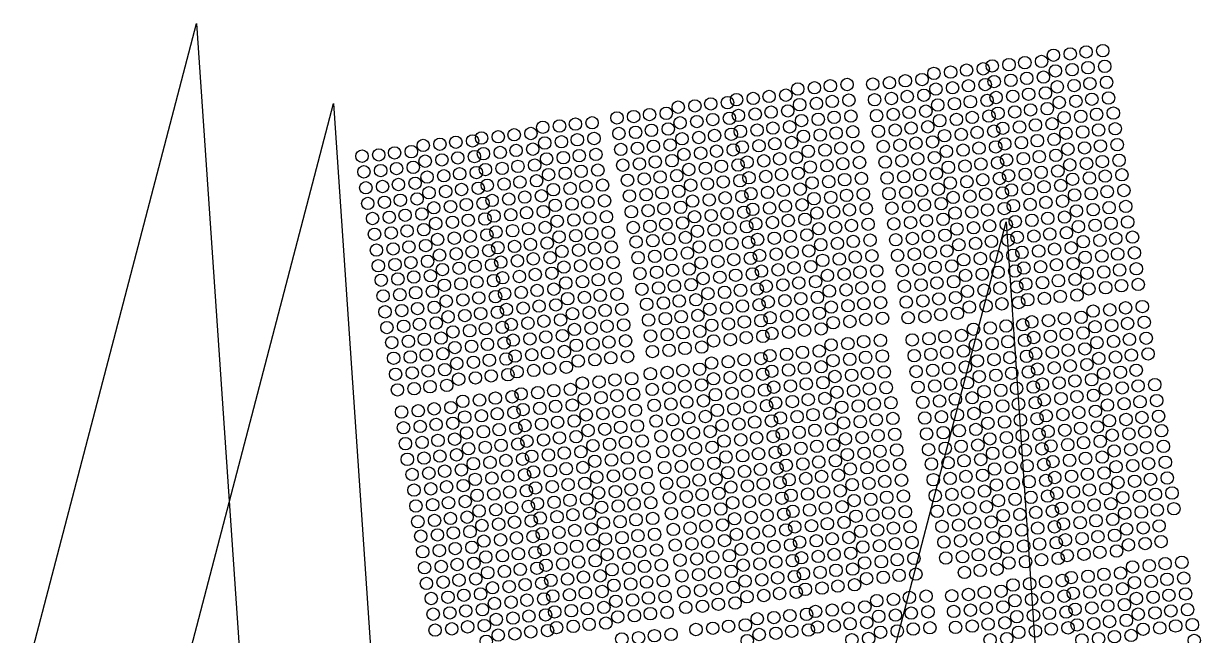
# Model space of a CAD drawing. Header units: inches. Extents: x -133 to 1452, y -237 to 1791.
# Drawn here: x 954.7 to 1272.4, y 1353 to 1518 of the extents above; entities that cross this region are included whole.
import ezdxf

# ---------------------------------------------------------------- set-up
doc = ezdxf.new("R2010")
doc.units = ezdxf.units.IN
doc.header["$MEASUREMENT"] = 0

msp = doc.modelspace()

# ---------------------------------------------------------------- linework, layer by layer
for p, q in [((954.7, 1339.68), (1001.36, 1518.04)), ((1001.36, 1518.04), (1016, 1304.44)), ((991.69, 1318.16), (1038.35, 1496.53)), ((1038.35, 1496.53), (1052.99, 1282.92)), ((1173.28, 1286.17), (1219.93, 1464.54)), ((1219.93, 1464.54), (1234.58, 1250.93))]:
    msp.add_line(p, q)
for centre in [(1246.04, 1510.73), (1225, 1507.5), (1229.52, 1507.84), (1232.73, 1509.51), (1237.25, 1509.85), (1241.53, 1510.39), (1200.46, 1504.61), (1204.97, 1504.95), (1209.26, 1505.49), (1213.77, 1505.83), (1216.21, 1506.62), (1220.72, 1506.96), (1233.25, 1505.28), (1237.76, 1505.62), (1242.05, 1506.16), (1246.56, 1506.5), (1172.49, 1501.27), (1177.01, 1501.61), (1183.94, 1501.73), (1188.45, 1502.07), (1192.73, 1502.61), (1197.24, 1502.94), (1209.77, 1501.26), (1214.29, 1501.6), (1216.72, 1502.39), (1221.24, 1502.73), (1225.52, 1503.27), (1230.03, 1503.61), (1238.28, 1501.32), (1242.56, 1501.86), (1247.07, 1502.2), (1155.97, 1498.39), (1160.48, 1498.73), (1163.7, 1500.4), (1168.21, 1500.73), (1193.25, 1498.38), (1197.76, 1498.71), (1200.98, 1500.38), (1205.49, 1500.72), (1217.24, 1498.1), (1221.75, 1498.44), (1226.03, 1498.98), (1230.55, 1499.31), (1233.76, 1500.98), (1247.59, 1497.97), (1131.43, 1495.5), (1135.94, 1495.84), (1140.22, 1496.38), (1144.73, 1496.72), (1147.17, 1497.51), (1151.68, 1497.85), (1164.22, 1496.17), (1168.73, 1496.51), (1173.01, 1497.05), (1177.52, 1497.38), (1184.45, 1497.5), (1188.97, 1497.84), (1201.49, 1496.09), (1206, 1496.43), (1210.29, 1496.97), (1214.8, 1497.31), (1226.55, 1494.75), (1231.06, 1495.09), (1234.28, 1496.76), (1238.79, 1497.09), (1243.08, 1497.63), (1114.9, 1492.61), (1119.41, 1492.95), (1123.7, 1493.49), (1128.21, 1493.83), (1136.46, 1491.61), (1140.74, 1492.15), (1145.25, 1492.49), (1147.69, 1493.28), (1152.2, 1493.62), (1156.49, 1494.16), (1161, 1494.5), (1164.73, 1491.87), (1169.24, 1492.21), (1173.52, 1492.75), (1178.04, 1493.09), (1184.97, 1493.2), (1189.48, 1493.54), (1193.76, 1494.08), (1198.27, 1494.42), (1202.01, 1491.86), (1206.52, 1492.2), (1210.8, 1492.74), (1215.32, 1493.08), (1217.75, 1493.87), (1222.27, 1494.21), (1235.58, 1492.69), (1240.09, 1493.03), (1244.37, 1493.57), (1248.89, 1493.91), (1091.65, 1488.4), (1094.87, 1490.07), (1099.38, 1490.41), (1103.67, 1490.94), (1108.18, 1491.28), (1115.42, 1488.39), (1119.93, 1488.72), (1124.21, 1489.26), (1128.73, 1489.6), (1131.94, 1491.27), (1148.2, 1488.98), (1152.71, 1489.32), (1157, 1489.86), (1161.51, 1490.2), (1174.04, 1488.52), (1178.55, 1488.86), (1185.48, 1488.97), (1190, 1489.31), (1194.28, 1489.85), (1198.79, 1490.19), (1212.1, 1488.68), (1216.61, 1489.02), (1219.05, 1489.81), (1223.56, 1490.15), (1227.85, 1490.69), (1232.36, 1491.02), (1236.1, 1488.46), (1240.61, 1488.8), (1244.89, 1489.34), (1249.4, 1489.68), (1067.11, 1485.51), (1071.4, 1486.05), (1075.91, 1486.39), (1078.35, 1487.18), (1082.86, 1487.52), (1087.14, 1488.06), (1095.39, 1485.84), (1099.9, 1486.18), (1104.19, 1486.72), (1108.7, 1487.05), (1129.24, 1485.31), (1132.46, 1486.98), (1136.97, 1487.32), (1141.25, 1487.85), (1145.76, 1488.19), (1157.51, 1485.63), (1162.03, 1485.97), (1165.24, 1487.64), (1169.76, 1487.98), (1191.29, 1485.25), (1195.58, 1485.79), (1200.09, 1486.13), (1203.31, 1487.8), (1207.82, 1488.14), (1219.57, 1485.58), (1224.08, 1485.92), (1228.37, 1486.46), (1232.88, 1486.79), (1249.92, 1485.39), (1046.07, 1482.28), (1050.59, 1482.62), (1054.87, 1483.16), (1059.38, 1483.5), (1062.6, 1485.17), (1076.43, 1482.16), (1078.86, 1482.95), (1083.38, 1483.29), (1087.66, 1483.83), (1092.17, 1484.17), (1104.7, 1482.42), (1109.21, 1482.76), (1115.93, 1484.09), (1120.44, 1484.43), (1124.73, 1484.97), (1132.97, 1482.75), (1137.49, 1483.09), (1141.77, 1483.63), (1146.28, 1483.96), (1148.72, 1484.76), (1153.23, 1485.09), (1166.54, 1483.58), (1171.05, 1483.92), (1175.34, 1484.46), (1179.85, 1484.8), (1186.78, 1484.91), (1203.82, 1483.57), (1208.34, 1483.91), (1212.62, 1484.45), (1217.13, 1484.79), (1228.88, 1482.16), (1233.39, 1482.5), (1236.61, 1484.17), (1241.12, 1484.51), (1245.4, 1485.05), (1055.39, 1478.93), (1059.9, 1479.27), (1063.12, 1480.94), (1067.63, 1481.28), (1071.91, 1481.82), (1083.89, 1478.99), (1088.17, 1479.53), (1092.68, 1479.87), (1095.9, 1481.54), (1100.41, 1481.88), (1116.45, 1479.86), (1120.96, 1480.2), (1125.24, 1480.74), (1129.76, 1481.08), (1138.78, 1479.02), (1143.07, 1479.56), (1147.58, 1479.9), (1150.02, 1480.69), (1154.53, 1481.03), (1158.81, 1481.57), (1163.32, 1481.91), (1167.06, 1479.35), (1171.57, 1479.69), (1175.86, 1480.23), (1180.37, 1480.57), (1187.3, 1480.68), (1191.81, 1481.02), (1196.09, 1481.56), (1200.61, 1481.9), (1204.34, 1479.27), (1208.85, 1479.61), (1213.13, 1480.15), (1217.64, 1480.49), (1220.08, 1481.28), (1224.59, 1481.62), (1237.12, 1479.94), (1241.64, 1480.28), (1245.92, 1480.82), (1250.43, 1481.16), (1046.59, 1478.06), (1051.11, 1478.39), (1063.63, 1476.65), (1068.14, 1476.99), (1072.43, 1477.53), (1076.94, 1477.86), (1079.38, 1478.66), (1096.42, 1477.31), (1100.93, 1477.65), (1105.21, 1478.19), (1109.73, 1478.53), (1117.74, 1475.8), (1122.26, 1476.14), (1126.54, 1476.68), (1131.05, 1477.02), (1134.27, 1478.69), (1148.1, 1475.67), (1150.53, 1476.47), (1155.05, 1476.8), (1159.33, 1477.34), (1163.84, 1477.68), (1176.37, 1475.94), (1180.88, 1476.27), (1187.81, 1476.39), (1192.32, 1476.73), (1196.61, 1477.27), (1201.12, 1477.6), (1213.65, 1475.92), (1218.16, 1476.26), (1220.6, 1477.05), (1225.11, 1477.39), (1229.39, 1477.93), (1233.91, 1478.27), (1237.9, 1476.05), (1242.42, 1476.39), (1246.7, 1476.92), (1251.21, 1477.26), (1047.1, 1473.76), (1051.62, 1474.1), (1055.9, 1474.64), (1060.41, 1474.98), (1068.66, 1472.76), (1072.94, 1473.3), (1077.46, 1473.63), (1079.89, 1474.43), (1084.41, 1474.76), (1088.69, 1475.3), (1093.2, 1475.64), (1097.72, 1473.25), (1102.23, 1473.59), (1106.51, 1474.13), (1111.02, 1474.47), (1131.57, 1472.79), (1134.79, 1474.46), (1139.3, 1474.8), (1143.58, 1475.34), (1155.56, 1472.51), (1159.84, 1473.05), (1164.35, 1473.39), (1167.57, 1475.06), (1172.08, 1475.4), (1192.84, 1472.5), (1197.12, 1473.04), (1201.64, 1473.38), (1204.85, 1475.05), (1209.37, 1475.38), (1221.38, 1473.16), (1225.89, 1473.5), (1230.17, 1474.04), (1234.69, 1474.38), (1247.22, 1472.7), (1251.73, 1473.03), (1047.62, 1469.53), (1052.13, 1469.87), (1056.42, 1470.41), (1060.93, 1470.75), (1064.15, 1472.42), (1078.75, 1469.57), (1081.19, 1470.36), (1085.7, 1470.7), (1089.99, 1471.24), (1094.5, 1471.58), (1102.75, 1469.36), (1107.03, 1469.9), (1111.54, 1470.24), (1118.26, 1471.57), (1122.78, 1471.91), (1127.06, 1472.45), (1135.3, 1470.16), (1139.81, 1470.5), (1144.1, 1471.04), (1148.61, 1471.38), (1151.05, 1472.17), (1168.09, 1470.83), (1172.6, 1471.17), (1176.89, 1471.71), (1181.4, 1472.04), (1188.33, 1472.16), (1202.42, 1469.48), (1205.63, 1471.15), (1210.15, 1471.49), (1214.43, 1472.03), (1218.94, 1472.37), (1230.69, 1469.81), (1235.2, 1470.15), (1238.42, 1471.82), (1242.93, 1472.16), (1057.71, 1466.35), (1062.23, 1466.69), (1065.44, 1468.36), (1069.96, 1468.7), (1074.24, 1469.23), (1081.71, 1466.14), (1086.22, 1466.47), (1090.5, 1467.01), (1095.02, 1467.35), (1098.23, 1469.02), (1118.77, 1467.28), (1123.29, 1467.61), (1127.57, 1468.15), (1132.08, 1468.49), (1140.33, 1466.27), (1144.61, 1466.81), (1149.13, 1467.15), (1151.56, 1467.94), (1156.08, 1468.28), (1160.36, 1468.82), (1164.87, 1469.16), (1168.87, 1466.93), (1173.38, 1467.27), (1177.66, 1467.81), (1182.18, 1468.15), (1189.11, 1468.26), (1193.62, 1468.6), (1197.9, 1469.14), (1206.15, 1466.92), (1210.66, 1467.26), (1214.95, 1467.8), (1219.46, 1468.14), (1221.9, 1468.93), (1226.41, 1469.27), (1238.93, 1467.52), (1243.45, 1467.86), (1247.73, 1468.4), (1252.24, 1468.74), (1048.92, 1465.47), (1053.43, 1465.81), (1065.96, 1464.13), (1070.48, 1464.47), (1074.76, 1465.01), (1079.27, 1465.34), (1095.53, 1463.06), (1098.75, 1464.73), (1103.26, 1465.07), (1107.54, 1465.61), (1112.05, 1465.94), (1119.29, 1463.05), (1123.81, 1463.38), (1128.09, 1463.92), (1132.6, 1464.26), (1135.82, 1465.93), (1149.91, 1463.26), (1152.34, 1464.05), (1156.86, 1464.39), (1161.14, 1464.93), (1165.65, 1465.26), (1173.9, 1463.04), (1178.18, 1463.58), (1182.69, 1463.92), (1189.62, 1464.04), (1194.14, 1464.37), (1198.42, 1464.91), (1202.93, 1465.25), (1211.17, 1462.97), (1215.46, 1463.51), (1219.97, 1463.84), (1222.41, 1464.64), (1226.92, 1464.97), (1231.2, 1465.51), (1235.72, 1465.85), (1239.45, 1463.29), (1243.96, 1463.63), (1248.25, 1464.17), (1252.76, 1464.51), (1049.44, 1461.24), (1053.95, 1461.58), (1058.23, 1462.12), (1062.75, 1462.46), (1066.47, 1459.83), (1070.99, 1460.17), (1075.27, 1460.71), (1079.78, 1461.05), (1082.22, 1461.84), (1086.73, 1462.18), (1091.02, 1462.72), (1099.26, 1460.5), (1103.78, 1460.84), (1108.06, 1461.38), (1112.57, 1461.72), (1128.87, 1460.03), (1133.38, 1460.37), (1136.6, 1462.04), (1141.11, 1462.38), (1145.39, 1462.92), (1152.86, 1459.82), (1157.37, 1460.16), (1161.66, 1460.7), (1166.17, 1461.04), (1169.39, 1462.7), (1194.65, 1460.08), (1198.93, 1460.62), (1203.44, 1460.96), (1206.66, 1462.63), (1222.93, 1460.41), (1227.44, 1460.74), (1231.72, 1461.28), (1236.23, 1461.62), (1249.54, 1460.11), (1254.06, 1460.45), (1049.95, 1456.95), (1054.46, 1457.28), (1058.74, 1457.82), (1063.26, 1458.16), (1080.3, 1456.82), (1082.74, 1457.61), (1087.25, 1457.95), (1091.53, 1458.49), (1096.05, 1458.83), (1100.04, 1456.6), (1104.56, 1456.94), (1108.84, 1457.48), (1113.35, 1457.82), (1120.07, 1459.15), (1124.58, 1459.49), (1137.11, 1457.81), (1141.63, 1458.15), (1145.91, 1458.69), (1150.42, 1459.03), (1166.68, 1456.74), (1169.9, 1458.41), (1174.41, 1458.75), (1178.69, 1459.29), (1183.21, 1459.63), (1190.14, 1459.74), (1203.96, 1456.73), (1207.18, 1458.4), (1211.69, 1458.74), (1215.98, 1459.28), (1220.49, 1459.61), (1228.74, 1456.68), (1233.02, 1457.22), (1237.53, 1457.56), (1240.75, 1459.23), (1245.26, 1459.57), (1059.26, 1453.59), (1063.78, 1453.93), (1066.99, 1455.6), (1071.51, 1455.94), (1075.79, 1456.48), (1083.52, 1453.72), (1088.03, 1454.06), (1092.31, 1454.6), (1096.83, 1454.93), (1113.87, 1453.59), (1120.59, 1454.92), (1125.1, 1455.26), (1129.38, 1455.8), (1133.9, 1456.14), (1137.63, 1453.51), (1142.14, 1453.85), (1146.42, 1454.39), (1150.94, 1454.73), (1153.37, 1455.52), (1157.89, 1455.86), (1162.17, 1456.4), (1170.42, 1454.18), (1174.93, 1454.52), (1179.21, 1455.06), (1183.72, 1455.4), (1190.65, 1455.51), (1195.17, 1455.85), (1199.45, 1456.39), (1208.48, 1454.34), (1212.99, 1454.68), (1217.27, 1455.21), (1221.79, 1455.55), (1224.22, 1456.34), (1241.27, 1455), (1245.78, 1455.34), (1250.06, 1455.88), (1254.57, 1456.22), (1050.47, 1452.72), (1054.98, 1453.06), (1067.77, 1451.71), (1072.28, 1452.05), (1076.57, 1452.59), (1081.08, 1452.93), (1092.83, 1450.37), (1097.34, 1450.71), (1100.56, 1452.38), (1105.07, 1452.71), (1109.36, 1453.25), (1121.1, 1450.63), (1125.61, 1450.97), (1129.9, 1451.51), (1134.41, 1451.84), (1151.45, 1450.5), (1153.89, 1451.29), (1158.4, 1451.63), (1162.69, 1452.17), (1167.2, 1452.51), (1176.23, 1450.46), (1180.51, 1451), (1185.02, 1451.34), (1191.95, 1451.45), (1196.46, 1451.79), (1200.75, 1452.33), (1205.26, 1452.67), (1213.51, 1450.45), (1217.79, 1450.99), (1222.3, 1451.32), (1224.74, 1452.12), (1229.25, 1452.45), (1233.54, 1452.99), (1238.05, 1453.33), (1241.78, 1450.71), (1246.29, 1451.05), (1250.57, 1451.59), (1255.09, 1451.92), (1051.25, 1448.82), (1055.76, 1449.16), (1060.04, 1449.7), (1064.55, 1450.04), (1068.29, 1447.48), (1072.8, 1447.82), (1077.08, 1448.36), (1081.6, 1448.7), (1084.03, 1449.49), (1088.55, 1449.83), (1101.07, 1448.08), (1105.59, 1448.42), (1109.87, 1448.96), (1114.38, 1449.3), (1130.41, 1447.28), (1134.93, 1447.62), (1138.14, 1449.29), (1142.66, 1449.62), (1146.94, 1450.16), (1155.19, 1447.23), (1159.7, 1447.57), (1163.98, 1448.11), (1168.5, 1448.45), (1171.71, 1450.12), (1185.54, 1447.11), (1192.47, 1447.22), (1196.98, 1447.56), (1201.26, 1448.1), (1205.78, 1448.44), (1208.99, 1450.11), (1225.25, 1447.82), (1229.77, 1448.16), (1234.05, 1448.7), (1238.56, 1449.04), (1251.09, 1447.36), (1255.6, 1447.69), (1051.76, 1444.59), (1056.28, 1444.93), (1060.56, 1445.47), (1065.07, 1445.81), (1077.6, 1444.06), (1082.11, 1444.4), (1084.55, 1445.19), (1089.06, 1445.53), (1093.34, 1446.07), (1097.86, 1446.41), (1106.1, 1444.19), (1110.39, 1444.73), (1114.9, 1445.07), (1121.62, 1446.4), (1126.13, 1446.74), (1139.44, 1445.22), (1143.95, 1445.56), (1148.24, 1446.1), (1152.75, 1446.44), (1169.01, 1444.22), (1172.23, 1445.89), (1176.74, 1446.23), (1181.03, 1446.77), (1206.29, 1444.14), (1209.51, 1445.81), (1214.02, 1446.15), (1218.3, 1446.69), (1222.82, 1447.03), (1230.28, 1443.93), (1234.57, 1444.47), (1239.08, 1444.81), (1242.3, 1446.48), (1246.81, 1446.82), (1061.07, 1441.18), (1065.58, 1441.52), (1068.8, 1443.18), (1073.31, 1443.52), (1085.06, 1440.96), (1089.58, 1441.3), (1093.86, 1441.84), (1098.37, 1442.18), (1101.59, 1443.85), (1116.2, 1441.01), (1122.92, 1442.34), (1127.43, 1442.68), (1131.71, 1443.22), (1136.22, 1443.55), (1139.96, 1440.99), (1144.47, 1441.33), (1148.76, 1441.87), (1153.27, 1442.21), (1155.71, 1443), (1160.22, 1443.34), (1164.5, 1443.88), (1172.74, 1441.59), (1177.26, 1441.93), (1181.54, 1442.47), (1186.05, 1442.81), (1192.98, 1442.93), (1197.49, 1443.26), (1201.78, 1443.8), (1210.02, 1441.58), (1214.54, 1441.92), (1218.82, 1442.46), (1223.33, 1442.8), (1225.77, 1443.59), (1247.92, 1440.84), (1252.2, 1441.38), (1256.72, 1441.72), (1052.28, 1440.3), (1056.79, 1440.64), (1069.32, 1438.96), (1073.83, 1439.29), (1078.11, 1439.83), (1082.63, 1440.17), (1095.16, 1437.78), (1099.67, 1438.12), (1102.89, 1439.79), (1107.4, 1440.13), (1111.68, 1440.67), (1123.43, 1438.11), (1127.95, 1438.45), (1132.23, 1438.99), (1136.74, 1439.33), (1149.27, 1437.58), (1153.78, 1437.92), (1156.22, 1438.71), (1160.73, 1439.05), (1165.01, 1439.59), (1169.53, 1439.92), (1177.77, 1437.7), (1182.06, 1438.24), (1186.57, 1438.58), (1193.5, 1438.7), (1198.01, 1439.03), (1202.29, 1439.57), (1206.81, 1439.91), (1226.88, 1437.61), (1231.39, 1437.95), (1235.68, 1438.49), (1240.19, 1438.83), (1243.41, 1440.5), (1052.79, 1436.07), (1057.31, 1436.41), (1061.59, 1436.95), (1066.1, 1437.29), (1070.62, 1434.89), (1075.13, 1435.23), (1079.41, 1435.77), (1083.92, 1436.11), (1086.36, 1436.9), (1090.87, 1437.24), (1103.41, 1435.56), (1107.92, 1435.9), (1112.2, 1436.44), (1116.71, 1436.78), (1132.74, 1434.69), (1137.25, 1435.03), (1140.47, 1436.7), (1144.98, 1437.04), (1156.73, 1434.48), (1161.25, 1434.82), (1165.53, 1435.36), (1170.04, 1435.7), (1173.26, 1437.37), (1211.14, 1435.61), (1215.65, 1435.94), (1219.93, 1436.48), (1224.44, 1436.82), (1240.71, 1434.6), (1243.93, 1436.27), (1248.44, 1436.61), (1252.72, 1437.15), (1257.23, 1437.49), (1054.09, 1432.01), (1058.6, 1432.35), (1062.89, 1432.89), (1067.4, 1433.22), (1079.93, 1431.54), (1084.44, 1431.88), (1086.88, 1432.67), (1091.39, 1433.01), (1095.68, 1433.55), (1100.19, 1433.89), (1103.92, 1431.26), (1108.43, 1431.6), (1112.71, 1432.14), (1117.23, 1432.48), (1123.95, 1433.81), (1128.46, 1434.15), (1140.99, 1432.47), (1145.5, 1432.81), (1149.78, 1433.35), (1154.3, 1433.69), (1172.7, 1431.39), (1177.22, 1431.73), (1181.5, 1432.27), (1186.01, 1432.6), (1194.61, 1432.72), (1199.12, 1433.06), (1203.41, 1433.6), (1207.92, 1433.94), (1211.65, 1431.38), (1216.17, 1431.71), (1220.45, 1432.25), (1224.96, 1432.59), (1227.4, 1433.38), (1231.91, 1433.72), (1236.2, 1434.26), (1244.44, 1431.98), (1248.95, 1432.31), (1253.23, 1432.85), (1257.75, 1433.19), (1059.12, 1428.12), (1063.4, 1428.66), (1067.92, 1429), (1071.13, 1430.67), (1075.65, 1431), (1087.39, 1428.38), (1091.9, 1428.72), (1096.19, 1429.26), (1100.7, 1429.6), (1117.74, 1428.25), (1124.46, 1429.58), (1128.98, 1429.92), (1133.26, 1430.46), (1137.77, 1430.8), (1156.18, 1428.5), (1160.69, 1428.84), (1164.97, 1429.38), (1169.49, 1429.72), (1182.02, 1428.04), (1186.53, 1428.38), (1195.13, 1428.49), (1199.64, 1428.83), (1203.92, 1429.37), (1208.44, 1429.71), (1225.47, 1428.3), (1227.91, 1429.09), (1232.42, 1429.43), (1236.71, 1429.97), (1241.22, 1430.31), (1249.47, 1428.09), (1253.75, 1428.63), (1258.26, 1428.96), (1054.61, 1427.78), (1071.65, 1426.37), (1076.16, 1426.71), (1080.44, 1427.25), (1084.95, 1427.59), (1096.7, 1425.03), (1101.22, 1425.37), (1104.43, 1427.04), (1108.95, 1427.37), (1113.23, 1427.91), (1140.43, 1426.49), (1144.94, 1426.83), (1149.23, 1427.37), (1153.74, 1427.71), (1165.49, 1425.15), (1170, 1425.49), (1173.22, 1427.16), (1177.73, 1427.5), (1204.44, 1425.07), (1208.95, 1425.41), (1212.17, 1427.08), (1216.68, 1427.42), (1220.96, 1427.96), (1228.43, 1424.86), (1232.94, 1425.2), (1237.23, 1425.74), (1241.74, 1426.08), (1244.96, 1427.75), (1055.12, 1423.48), (1059.63, 1423.82), (1063.92, 1424.36), (1068.43, 1424.7), (1072.16, 1422.14), (1076.68, 1422.48), (1080.96, 1423.02), (1085.47, 1423.36), (1087.91, 1424.15), (1092.42, 1424.49), (1114.34, 1421.94), (1118.86, 1422.28), (1123.91, 1423.61), (1128.42, 1423.94), (1132.7, 1424.48), (1137.21, 1424.82), (1140.95, 1422.26), (1145.46, 1422.6), (1149.75, 1423.14), (1154.26, 1423.48), (1156.69, 1424.27), (1161.21, 1424.61), (1173.73, 1422.86), (1178.25, 1423.2), (1182.53, 1423.74), (1187.04, 1424.08), (1195.64, 1424.19), (1200.15, 1424.53), (1212.68, 1422.85), (1217.2, 1423.19), (1221.48, 1423.73), (1225.99, 1424.07), (1238.52, 1421.68), (1243.04, 1422.02), (1246.25, 1423.69), (1250.77, 1424.02), (1255.05, 1424.56), (1055.64, 1419.25), (1060.15, 1419.59), (1064.43, 1420.13), (1068.95, 1420.47), (1093.53, 1418.51), (1097.82, 1419.05), (1102.33, 1419.39), (1105.55, 1421.06), (1110.06, 1421.4), (1124.42, 1419.38), (1128.94, 1419.72), (1133.22, 1420.26), (1137.73, 1420.59), (1150.26, 1418.85), (1154.77, 1419.19), (1157.21, 1419.98), (1161.72, 1420.32), (1166, 1420.86), (1170.52, 1421.19), (1174.25, 1418.63), (1178.76, 1418.97), (1183.05, 1419.51), (1187.56, 1419.85), (1196.16, 1419.97), (1200.67, 1420.3), (1204.95, 1420.84), (1209.47, 1421.18), (1213.98, 1418.79), (1218.49, 1419.13), (1222.78, 1419.67), (1227.29, 1420.01), (1229.73, 1420.8), (1234.24, 1421.14), (1246.77, 1419.46), (1251.28, 1419.8), (1255.57, 1420.33), (1260.08, 1420.67), (1073.28, 1416.16), (1077.79, 1416.5), (1082.07, 1417.04), (1086.58, 1417.38), (1089.02, 1418.17), (1106.06, 1416.83), (1110.58, 1417.17), (1114.86, 1417.71), (1119.37, 1418.05), (1129.45, 1415.42), (1133.73, 1415.96), (1138.24, 1416.3), (1141.46, 1417.97), (1145.97, 1418.31), (1157.72, 1415.75), (1162.24, 1416.09), (1166.52, 1416.63), (1171.03, 1416.96), (1184.34, 1415.45), (1188.86, 1415.79), (1197.46, 1415.9), (1201.97, 1416.24), (1206.25, 1416.78), (1210.76, 1417.12), (1223.29, 1415.44), (1227.81, 1415.78), (1230.24, 1416.57), (1234.76, 1416.91), (1239.04, 1417.45), (1243.55, 1417.79), (1251.79, 1415.5), (1256.08, 1416.04), (1260.59, 1416.38), (1056.75, 1413.28), (1061.26, 1413.62), (1065.55, 1414.15), (1070.06, 1414.49), (1078.31, 1412.27), (1082.59, 1412.81), (1087.1, 1413.15), (1089.54, 1413.94), (1094.05, 1414.28), (1098.33, 1414.82), (1102.85, 1415.16), (1106.58, 1412.53), (1111.09, 1412.87), (1115.37, 1413.41), (1119.88, 1413.75), (1124.94, 1415.08), (1141.98, 1413.74), (1146.49, 1414.08), (1150.77, 1414.62), (1155.29, 1414.96), (1167.82, 1412.56), (1172.33, 1412.9), (1175.55, 1414.57), (1180.06, 1414.91), (1206.77, 1412.55), (1211.28, 1412.89), (1214.5, 1414.56), (1219.01, 1414.9), (1230.76, 1412.27), (1235.27, 1412.61), (1239.55, 1413.15), (1244.06, 1413.49), (1247.28, 1415.16), (1261.11, 1412.15), (1057.27, 1409.05), (1061.78, 1409.39), (1066.06, 1409.93), (1070.58, 1410.26), (1073.79, 1411.93), (1090.05, 1409.65), (1094.56, 1409.99), (1098.85, 1410.53), (1103.36, 1410.86), (1115.89, 1409.18), (1120.4, 1409.52), (1125.45, 1410.85), (1129.97, 1411.19), (1134.25, 1411.73), (1138.76, 1412.07), (1143.28, 1409.68), (1147.79, 1410.02), (1152.07, 1410.56), (1156.58, 1410.9), (1159.02, 1411.69), (1163.53, 1412.03), (1176.07, 1410.34), (1180.58, 1410.68), (1184.86, 1411.22), (1189.37, 1411.56), (1197.97, 1411.67), (1202.49, 1412.01), (1215.01, 1410.27), (1219.52, 1410.6), (1223.81, 1411.14), (1228.32, 1411.48), (1244.58, 1409.26), (1247.8, 1410.93), (1252.31, 1411.27), (1256.6, 1411.81), (1071.09, 1405.97), (1074.31, 1407.64), (1078.82, 1407.98), (1083.1, 1408.52), (1087.61, 1408.86), (1099.36, 1406.3), (1103.88, 1406.64), (1107.09, 1408.3), (1111.61, 1408.64), (1126.75, 1406.79), (1131.26, 1407.13), (1135.55, 1407.67), (1140.06, 1408.01), (1148.31, 1405.79), (1152.59, 1406.33), (1157.1, 1406.67), (1159.54, 1407.46), (1164.05, 1407.8), (1168.34, 1408.34), (1172.85, 1408.67), (1176.58, 1406.05), (1181.09, 1406.39), (1185.37, 1406.93), (1189.89, 1407.27), (1198.48, 1407.38), (1203, 1407.72), (1207.28, 1408.26), (1211.79, 1408.6), (1215.53, 1406.04), (1220.04, 1406.38), (1224.32, 1406.92), (1228.84, 1407.25), (1231.27, 1408.05), (1235.79, 1408.38), (1240.07, 1408.92), (1248.58, 1407.04), (1253.09, 1407.38), (1257.37, 1407.92), (1261.89, 1408.26), (1057.78, 1404.75), (1062.29, 1405.09), (1066.58, 1405.63), (1074.82, 1403.41), (1079.34, 1403.75), (1083.62, 1404.29), (1088.13, 1404.63), (1090.57, 1405.42), (1095.08, 1405.76), (1108.39, 1404.24), (1112.9, 1404.58), (1117.19, 1405.12), (1121.7, 1405.46), (1131.78, 1402.9), (1136.06, 1403.44), (1140.58, 1403.78), (1143.79, 1405.45), (1160.05, 1403.16), (1164.56, 1403.5), (1168.85, 1404.04), (1173.36, 1404.38), (1185.89, 1402.7), (1190.4, 1403.04), (1199, 1403.15), (1203.52, 1403.49), (1207.8, 1404.03), (1212.31, 1404.37), (1225.1, 1403.02), (1229.62, 1403.36), (1232.05, 1404.15), (1236.57, 1404.49), (1240.85, 1405.03), (1245.36, 1405.37), (1249.1, 1402.81), (1253.61, 1403.15), (1257.89, 1403.69), (1262.41, 1404.03), (1058.3, 1400.52), (1062.81, 1400.86), (1067.09, 1401.4), (1071.61, 1401.74), (1080.63, 1399.69), (1084.92, 1400.23), (1089.43, 1400.57), (1091.87, 1401.36), (1096.38, 1401.7), (1100.66, 1402.23), (1105.17, 1402.57), (1108.91, 1400.01), (1113.42, 1400.35), (1117.7, 1400.89), (1122.22, 1401.23), (1127.27, 1402.56), (1141.09, 1399.48), (1144.31, 1401.15), (1148.82, 1401.49), (1153.1, 1402.03), (1157.61, 1402.37), (1169.36, 1399.81), (1173.88, 1400.15), (1177.09, 1401.82), (1181.61, 1402.16), (1204.29, 1399.6), (1208.58, 1400.13), (1213.09, 1400.47), (1216.31, 1402.14), (1220.82, 1402.48), (1232.57, 1399.92), (1237.08, 1400.26), (1241.37, 1400.8), (1245.88, 1401.14), (1262.92, 1399.73), (1059.59, 1396.46), (1064.11, 1396.8), (1068.39, 1397.34), (1072.9, 1397.68), (1076.12, 1399.35), (1089.95, 1396.34), (1092.38, 1397.13), (1096.9, 1397.47), (1101.18, 1398.01), (1105.69, 1398.34), (1118.22, 1396.6), (1122.73, 1396.94), (1127.78, 1398.27), (1132.29, 1398.61), (1136.58, 1399.15), (1144.82, 1396.92), (1149.34, 1397.26), (1153.62, 1397.8), (1158.13, 1398.14), (1160.57, 1398.93), (1165.08, 1399.27), (1174.66, 1396.26), (1177.87, 1397.93), (1182.39, 1398.26), (1186.67, 1398.8), (1191.18, 1399.14), (1199.78, 1399.26), (1213.61, 1396.24), (1216.83, 1397.91), (1221.34, 1398.25), (1225.62, 1398.79), (1230.13, 1399.13), (1241.88, 1396.51), (1246.39, 1396.84), (1249.61, 1398.51), (1254.12, 1398.85), (1258.4, 1399.39), (1068.91, 1393.11), (1073.42, 1393.45), (1076.64, 1395.12), (1081.15, 1395.46), (1085.43, 1396), (1097.41, 1393.17), (1101.69, 1393.71), (1106.2, 1394.05), (1109.42, 1395.72), (1113.93, 1396.06), (1128.3, 1394.04), (1132.81, 1394.38), (1137.09, 1394.92), (1141.61, 1395.25), (1150.12, 1393.37), (1154.4, 1393.91), (1158.91, 1394.25), (1161.35, 1395.04), (1165.86, 1395.38), (1170.14, 1395.92), (1178.39, 1393.7), (1182.9, 1394.04), (1187.19, 1394.57), (1191.7, 1394.91), (1200.3, 1395.03), (1204.81, 1395.37), (1209.1, 1395.91), (1217.34, 1393.62), (1221.85, 1393.96), (1226.13, 1394.5), (1230.65, 1394.84), (1233.08, 1395.63), (1237.6, 1395.97), (1250.13, 1394.28), (1254.64, 1394.62), (1258.92, 1395.16), (1263.43, 1395.5), (1060.11, 1392.23), (1064.62, 1392.57), (1077.15, 1390.82), (1081.66, 1391.16), (1085.95, 1391.7), (1090.46, 1392.04), (1092.9, 1392.83), (1109.94, 1391.49), (1114.45, 1391.83), (1118.73, 1392.37), (1123.25, 1392.71), (1129.08, 1390.14), (1133.59, 1390.48), (1137.87, 1391.02), (1142.39, 1391.36), (1145.6, 1393.03), (1159.43, 1390.02), (1161.87, 1390.81), (1166.38, 1391.15), (1170.66, 1391.69), (1175.17, 1392.03), (1187.7, 1390.28), (1192.21, 1390.62), (1200.81, 1390.73), (1205.32, 1391.07), (1209.61, 1391.61), (1214.12, 1391.95), (1226.65, 1390.27), (1231.16, 1390.61), (1233.6, 1391.4), (1238.11, 1391.74), (1242.4, 1392.28), (1246.91, 1392.61), (1251.42, 1390.22), (1255.94, 1390.56), (1260.22, 1391.1), (1264.73, 1391.44), (1060.62, 1387.94), (1065.14, 1388.28), (1069.42, 1388.82), (1073.93, 1389.15), (1082.18, 1386.93), (1086.46, 1387.47), (1090.98, 1387.81), (1093.41, 1388.6), (1097.93, 1388.94), (1102.21, 1389.48), (1106.72, 1389.82), (1110.72, 1387.6), (1115.23, 1387.93), (1119.51, 1388.47), (1124.03, 1388.81), (1138.39, 1386.79), (1142.9, 1387.13), (1146.12, 1388.8), (1150.63, 1389.14), (1154.92, 1389.68), (1166.89, 1386.85), (1171.17, 1387.39), (1175.69, 1387.73), (1178.9, 1389.4), (1183.42, 1389.74), (1205.84, 1386.84), (1210.12, 1387.38), (1214.64, 1387.72), (1217.86, 1389.39), (1222.37, 1389.73), (1234.9, 1387.34), (1239.41, 1387.68), (1243.69, 1388.21), (1248.21, 1388.55), (1260.74, 1386.87), (1265.25, 1387.21), (1061.14, 1383.71), (1065.65, 1384.05), (1069.94, 1384.59), (1074.45, 1384.93), (1077.67, 1386.59), (1087.24, 1383.58), (1091.75, 1383.92), (1094.19, 1384.71), (1098.7, 1385.05), (1102.99, 1385.59), (1107.5, 1385.93), (1115.75, 1383.71), (1120.03, 1384.25), (1124.54, 1384.58), (1129.59, 1385.91), (1134.11, 1386.25), (1146.63, 1384.51), (1151.15, 1384.84), (1155.43, 1385.38), (1159.94, 1385.72), (1162.38, 1386.51), (1179.42, 1385.17), (1183.93, 1385.51), (1188.22, 1386.05), (1192.73, 1386.39), (1201.33, 1386.5), (1215.93, 1383.66), (1219.15, 1385.33), (1223.66, 1385.67), (1227.95, 1386.21), (1232.46, 1386.55), (1244.21, 1383.99), (1248.72, 1384.32), (1251.94, 1385.99), (1256.45, 1386.33), (1070.72, 1380.69), (1075.23, 1381.03), (1078.45, 1382.7), (1082.96, 1383.04), (1094.71, 1380.48), (1099.22, 1380.82), (1103.51, 1381.36), (1108.02, 1381.7), (1111.24, 1383.37), (1130.11, 1381.62), (1134.62, 1381.96), (1138.9, 1382.5), (1143.41, 1382.84), (1151.66, 1380.62), (1155.95, 1381.16), (1160.46, 1381.49), (1162.9, 1382.29), (1167.41, 1382.62), (1171.69, 1383.16), (1176.2, 1383.5), (1180.72, 1381.11), (1185.23, 1381.45), (1189.51, 1381.99), (1194.03, 1382.33), (1202.63, 1382.44), (1207.14, 1382.78), (1211.42, 1383.32), (1219.67, 1381.1), (1224.18, 1381.44), (1228.47, 1381.98), (1232.98, 1382.32), (1235.42, 1383.11), (1239.93, 1383.45), (1252.45, 1381.7), (1256.97, 1382.04), (1261.25, 1382.58), (1061.92, 1379.81), (1066.43, 1380.15), (1078.96, 1378.47), (1083.48, 1378.81), (1087.76, 1379.35), (1092.27, 1379.69), (1108.53, 1377.4), (1111.75, 1379.07), (1116.26, 1379.41), (1120.54, 1379.95), (1125.06, 1380.29), (1130.62, 1377.39), (1135.14, 1377.73), (1139.42, 1378.27), (1143.93, 1378.61), (1147.15, 1380.28), (1161.76, 1377.43), (1164.19, 1378.22), (1168.71, 1378.56), (1172.99, 1379.1), (1177.5, 1379.44), (1185.75, 1377.22), (1190.03, 1377.76), (1194.54, 1378.1), (1203.14, 1378.21), (1207.66, 1378.55), (1211.94, 1379.09), (1216.45, 1379.43), (1228.98, 1377.68), (1233.49, 1378.02), (1235.93, 1378.81), (1240.44, 1379.15), (1244.72, 1379.69), (1249.24, 1380.03), (1252.97, 1377.47), (1257.48, 1377.81), (1261.77, 1378.35), (1062.44, 1375.59), (1066.95, 1375.92), (1071.23, 1376.46), (1075.75, 1376.8), (1079.48, 1374.18), (1083.99, 1374.52), (1088.27, 1375.05), (1092.78, 1375.39), (1095.22, 1376.18), (1099.73, 1376.52), (1104.02, 1377.06), (1112.27, 1374.84), (1116.78, 1375.18), (1121.06, 1375.72), (1125.57, 1376.06), (1140.72, 1374.21), (1145.23, 1374.55), (1148.45, 1376.22), (1152.96, 1376.55), (1157.24, 1377.09), (1164.71, 1373.99), (1169.22, 1374.33), (1173.51, 1374.87), (1178.02, 1375.21), (1181.24, 1376.88), (1208.17, 1374.26), (1212.45, 1374.8), (1216.96, 1375.13), (1220.18, 1376.8), (1224.69, 1377.14), (1236.45, 1374.58), (1240.96, 1374.92), (1245.24, 1375.46), (1249.75, 1375.8), (1062.95, 1371.29), (1067.46, 1371.63), (1071.75, 1372.17), (1076.26, 1372.51), (1088.79, 1370.83), (1093.3, 1371.16), (1095.74, 1371.96), (1100.25, 1372.29), (1104.54, 1372.83), (1109.05, 1373.17), (1118.08, 1371.12), (1122.36, 1371.66), (1126.87, 1372), (1131.92, 1373.33), (1136.43, 1373.67), (1148.96, 1371.99), (1153.48, 1372.33), (1157.76, 1372.86), (1162.27, 1373.2), (1178.53, 1370.92), (1181.75, 1372.59), (1186.26, 1372.93), (1190.54, 1373.46), (1195.06, 1373.8), (1203.66, 1373.92), (1217.48, 1370.9), (1220.7, 1372.57), (1225.21, 1372.91), (1229.5, 1373.45), (1234.01, 1373.79), (1254.07, 1371.52), (1258.58, 1371.86), (1262.86, 1372.4), (1267.38, 1372.74), (1072.26, 1367.94), (1076.78, 1368.28), (1079.99, 1369.95), (1084.51, 1370.29), (1097.04, 1367.89), (1101.55, 1368.23), (1105.83, 1368.77), (1110.35, 1369.11), (1113.56, 1370.78), (1127.39, 1367.77), (1132.44, 1369.1), (1136.95, 1369.44), (1141.23, 1369.98), (1145.75, 1370.32), (1149.48, 1367.69), (1153.99, 1368.03), (1158.27, 1368.57), (1162.79, 1368.91), (1165.22, 1369.7), (1169.74, 1370.04), (1174.02, 1370.58), (1182.27, 1368.36), (1186.78, 1368.7), (1191.06, 1369.24), (1195.57, 1369.57), (1208.69, 1370.03), (1212.97, 1370.57), (1235.1, 1367.85), (1237.54, 1368.64), (1242.05, 1368.98), (1246.34, 1369.51), (1250.85, 1369.85), (1263.38, 1368.17), (1267.89, 1368.51), (1063.47, 1367.06), (1067.98, 1367.4), (1081.29, 1365.89), (1085.8, 1366.22), (1090.09, 1366.76), (1094.6, 1367.1), (1106.35, 1364.54), (1110.86, 1364.88), (1114.08, 1366.55), (1118.59, 1366.89), (1122.88, 1367.43), (1132.95, 1364.8), (1137.46, 1365.14), (1141.75, 1365.68), (1146.26, 1366.02), (1163.3, 1364.68), (1165.74, 1365.47), (1170.25, 1365.81), (1174.54, 1366.35), (1179.05, 1366.69), (1214.07, 1364.62), (1218.58, 1364.96), (1221.8, 1366.63), (1226.31, 1366.97), (1230.59, 1367.51), (1242.57, 1364.75), (1246.85, 1365.29), (1251.37, 1365.62), (1254.58, 1367.29), (1259.1, 1367.63), (1064.77, 1363), (1069.28, 1363.34), (1073.56, 1363.88), (1078.07, 1364.22), (1081.81, 1361.66), (1086.32, 1362), (1090.6, 1362.54), (1095.12, 1362.87), (1097.55, 1363.67), (1102.07, 1364), (1114.59, 1362.26), (1119.1, 1362.6), (1123.39, 1363.13), (1127.9, 1363.47), (1142.26, 1361.45), (1146.78, 1361.79), (1149.99, 1363.46), (1154.51, 1363.8), (1158.79, 1364.34), (1185.03, 1362.41), (1189.54, 1362.75), (1193.83, 1363.29), (1198.34, 1363.63), (1205.27, 1363.74), (1209.78, 1364.08), (1222.31, 1362.4), (1226.83, 1362.74), (1231.11, 1363.28), (1235.62, 1363.62), (1238.06, 1364.41), (1251.88, 1361.33), (1255.1, 1363), (1259.61, 1363.34), (1263.89, 1363.88), (1268.4, 1364.22), (1065.28, 1358.77), (1069.8, 1359.11), (1074.08, 1359.65), (1078.59, 1359.99), (1091.12, 1358.24), (1095.63, 1358.58), (1098.07, 1359.37), (1102.58, 1359.71), (1106.86, 1360.25), (1111.37, 1360.59), (1119.62, 1358.37), (1123.91, 1358.91), (1128.42, 1359.24), (1133.47, 1360.58), (1137.98, 1360.91), (1161.56, 1358.39), (1166.07, 1358.73), (1168.51, 1359.52), (1173.02, 1359.86), (1177.3, 1360.4), (1181.81, 1360.74), (1185.55, 1358.18), (1190.06, 1358.52), (1194.34, 1359.06), (1198.86, 1359.4), (1205.79, 1359.51), (1210.3, 1359.85), (1214.58, 1360.39), (1219.1, 1360.73), (1227.34, 1358.44), (1231.62, 1358.98), (1236.13, 1359.32), (1238.57, 1360.11), (1243.08, 1360.45), (1247.37, 1360.99), (1255.61, 1358.77), (1260.13, 1359.11), (1264.41, 1359.65), (1268.92, 1359.99), (1074.59, 1355.35), (1079.1, 1355.69), (1082.32, 1357.36), (1086.83, 1357.7), (1098.58, 1355.14), (1103.1, 1355.48), (1107.38, 1356.02), (1111.89, 1356.36), (1115.11, 1358.03), (1140.75, 1354.97), (1145.03, 1355.51), (1149.54, 1355.85), (1152.76, 1357.52), (1157.27, 1357.85), (1169.02, 1355.29), (1173.54, 1355.63), (1177.82, 1356.17), (1182.33, 1356.51), (1199.37, 1355.1), (1206.3, 1355.22), (1210.81, 1355.56), (1215.09, 1356.1), (1219.61, 1356.43), (1222.82, 1358.1), (1236.65, 1355.09), (1239.09, 1355.88), (1243.6, 1356.22), (1247.88, 1356.76), (1252.4, 1357.1), (1261.42, 1355.05), (1265.71, 1355.59), (1270.22, 1355.93), (1065.79, 1354.47), (1070.31, 1354.81), (1082.84, 1353.13), (1087.35, 1353.47), (1091.63, 1354.01), (1096.15, 1354.35), (1116.21, 1352.08), (1120.72, 1352.42), (1125, 1352.96), (1129.51, 1353.3), (1136.23, 1354.63), (1153.28, 1353.29), (1157.79, 1353.63), (1162.07, 1354.16), (1166.59, 1354.5), (1178.33, 1351.88), (1182.84, 1352.22), (1186.06, 1353.89), (1190.57, 1354.22), (1194.86, 1354.76), (1215.61, 1351.87), (1220.13, 1352.2), (1223.34, 1353.87), (1227.86, 1354.21), (1232.14, 1354.75), (1240.39, 1351.82), (1244.9, 1352.16), (1249.18, 1352.7), (1253.69, 1353.04), (1256.91, 1354.71), (1079.62, 1351.46), (1150.06, 1351.62), (1270.74, 1351.7)]:
    msp.add_circle(centre, 1.67)

doc.saveas('drawing.dxf')
